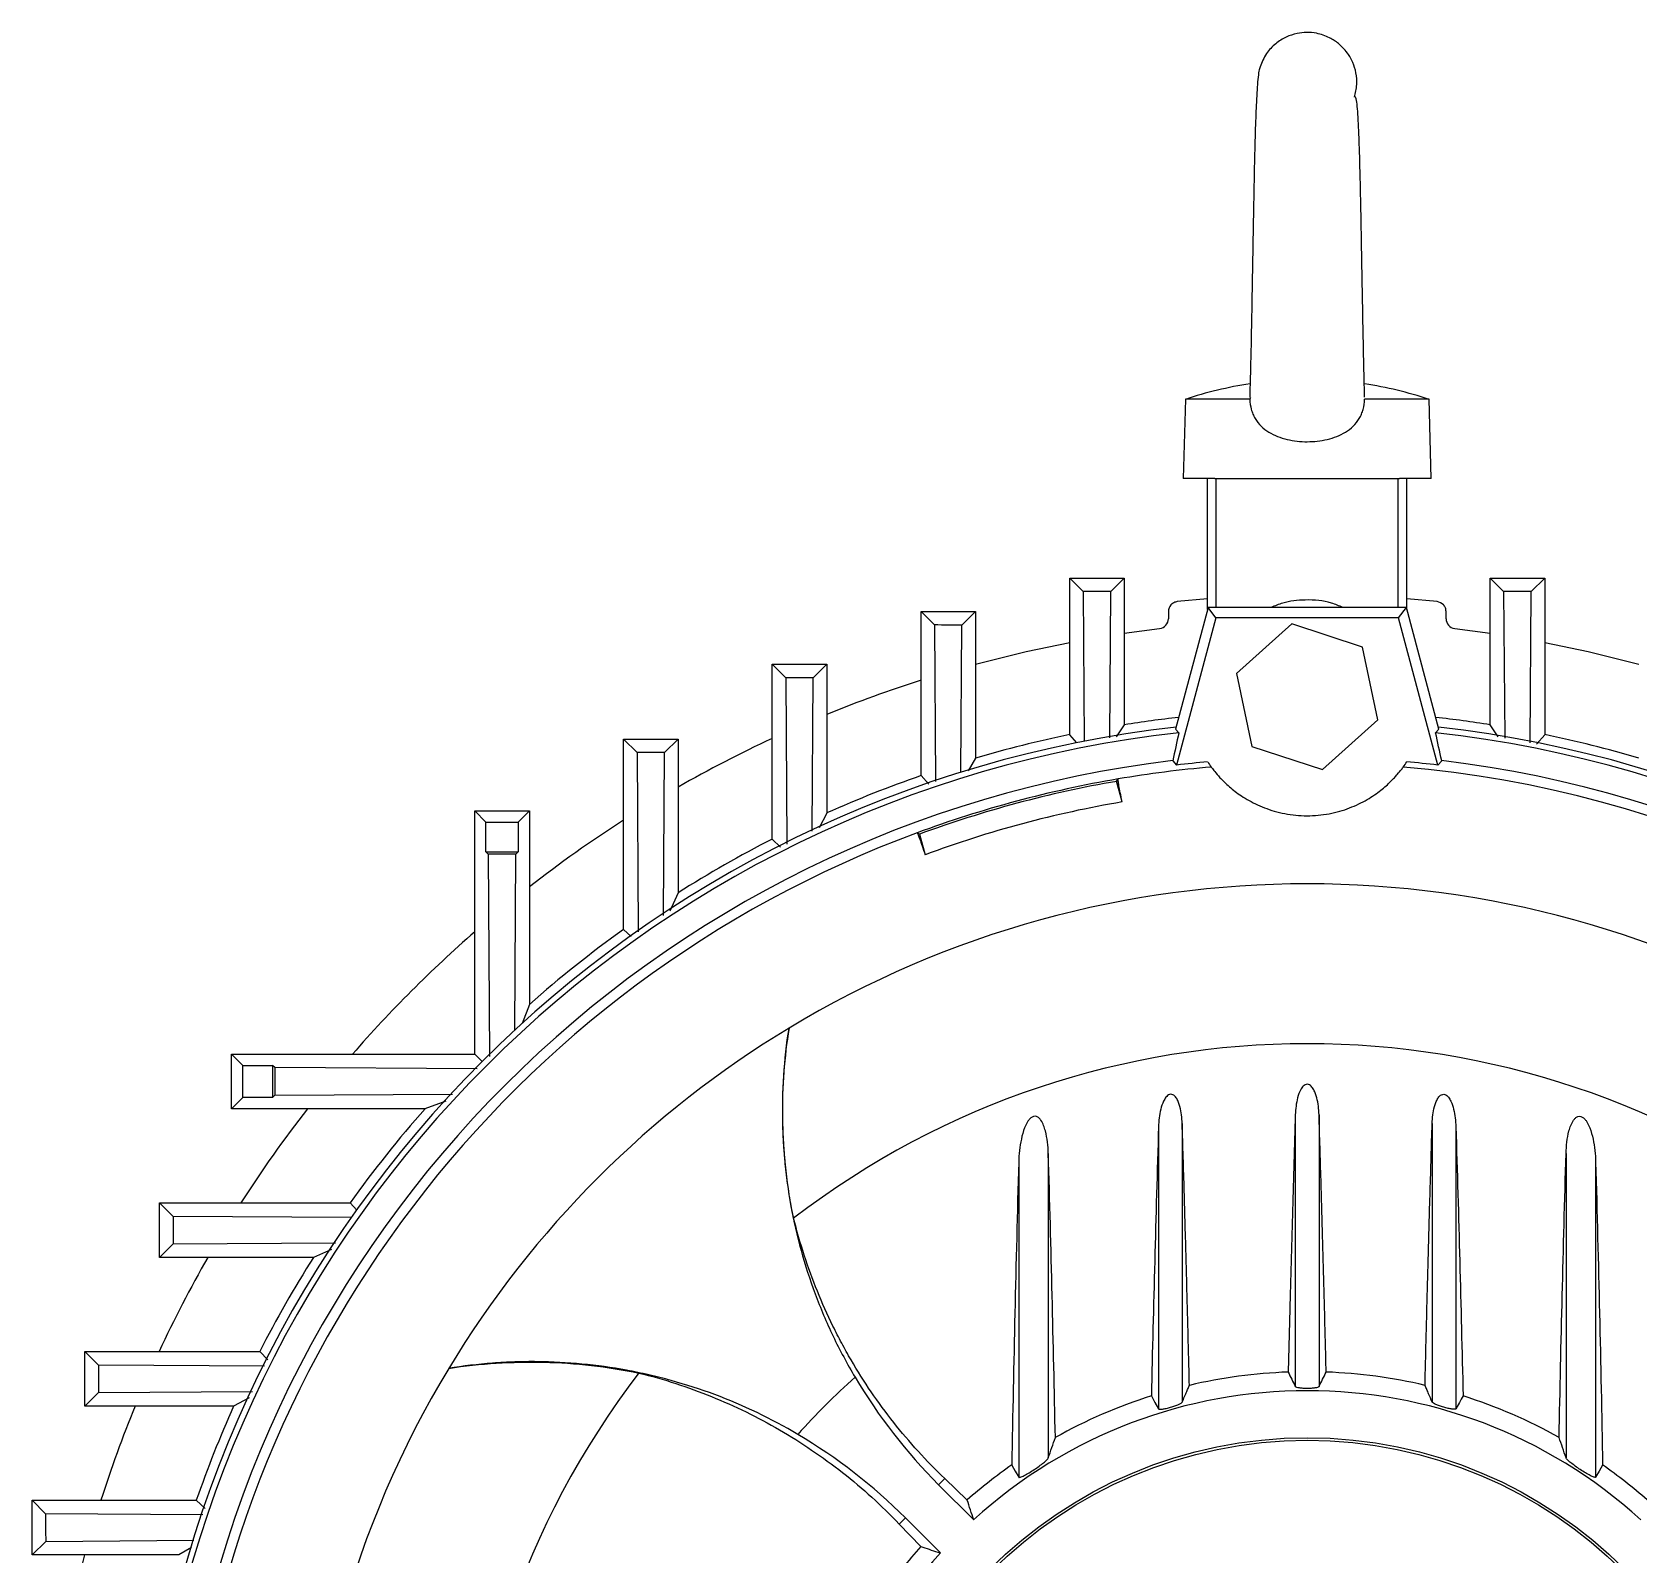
# Model space of a CAD drawing. Extents: x 49 to 1991, y 37 to 1201.
# Drawn here: x 629.3 to 791.4, y 625.8 to 779.4 of the extents above; entities that cross this region are included whole.
import ezdxf

# ---------------------------------------------------------------- set-up
doc = ezdxf.new("R2010")
doc.units = 0
doc.layers.get('0').update_dxf_attribs({"linetype": 'CONTINUOUS'})

msp = doc.modelspace()

# ---------------------------------------------------------------- linework, layer by layer
at = {"color": 7, "linetype": 'CONTINUOUS'}
for p, q in [((745.65, 742.35), (745.44, 734.35)), ((752.15, 742.35), (745.65, 742.35)), ((752.22, 742.5), (752.15, 742.35)), ((770.23, 742.35), (763.73, 742.35)), ((770.44, 734.35), (770.23, 742.35)), ((748.62, 734.35), (745.44, 734.35)), ((747.89, 721.16), (747.89, 734.35)), ((748.62, 734.35), (748.77, 734.35)), ((748.77, 734.35), (767.11, 734.35)), ((748.77, 721.35), (748.77, 734.35)), ((767.11, 734.35), (767.26, 734.35)), ((767.11, 721.35), (767.11, 734.35)), ((770.44, 734.35), (767.26, 734.35)), ((767.99, 721.16), (767.99, 734.35)), ((733.99, 708.52), (733.99, 724.32)), ((735.35, 722.96), (733.99, 724.32)), ((733.99, 724.32), (739.49, 724.32)), ((735.35, 722.96), (735.46, 707.84)), ((738.02, 708.2), (738.13, 722.96)), ((738.13, 722.96), (739.49, 724.32)), ((739.49, 724.32), (739.49, 709.52)), ((776.39, 709.52), (776.39, 724.32)), ((777.75, 722.96), (776.39, 724.32)), ((776.39, 724.32), (781.89, 724.32)), ((777.75, 722.96), (777.86, 708.17)), ((780.42, 707.69), (780.53, 722.96)), ((780.53, 722.96), (781.89, 724.32)), ((781.89, 724.32), (781.89, 708.52)), ((747.94, 721.35), (744.66, 709.09)), ((747.89, 722.21), (744.84, 721.94)), ((748.74, 720.3), (747.94, 721.35)), ((767.94, 721.35), (747.94, 721.35)), ((767.13, 720.3), (767.94, 721.35)), ((771.22, 709.09), (767.94, 721.35)), ((771.04, 721.94), (767.99, 722.21)), ((718.99, 704.39), (718.99, 720.94)), ((720.35, 719.59), (718.99, 720.94)), ((718.99, 720.94), (724.49, 720.94)), ((720.35, 719.59), (720.46, 703.8)), ((723.02, 704.7), (723.12, 719.58)), ((723.12, 719.58), (724.49, 720.94)), ((724.49, 720.94), (724.49, 706.15)), ((743.94, 720.94), (743.94, 720.22)), ((748.74, 720.3), (744.77, 705.46)), ((767.13, 720.3), (748.74, 720.3)), ((756.39, 719.69), (750.8, 714.68)), ((763.52, 717.36), (756.39, 719.69)), ((771.11, 705.46), (767.13, 720.3)), ((771.94, 720.22), (771.94, 720.94)), ((739.49, 718.76), (743.05, 719.23)), ((772.82, 719.23), (776.39, 718.76)), ((765.07, 710.02), (763.52, 717.36)), ((703.99, 697.99), (703.99, 715.62)), ((705.35, 714.27), (703.99, 715.62)), ((703.99, 715.62), (709.49, 715.62)), ((708.12, 714.26), (709.49, 715.62)), ((709.49, 715.62), (709.49, 700.62)), ((750.8, 714.68), (752.35, 707.33)), ((705.35, 714.27), (705.46, 697.49)), ((708.02, 698.78), (708.12, 714.26)), ((759.49, 705), (765.07, 710.02)), ((734.7, 707.7), (733.99, 708.52)), ((739.49, 709.52), (738.68, 708.3)), ((744.66, 709.09), (744.99, 708.71)), ((770.89, 708.71), (771.22, 709.09)), ((777.2, 708.29), (776.39, 709.52)), ((781.89, 708.52), (781.06, 707.57)), ((688.99, 688.87), (688.99, 708.08)), ((690.35, 706.72), (688.99, 708.08)), ((688.99, 708.08), (694.49, 708.08)), ((690.35, 706.72), (690.46, 688.63)), ((693.02, 690.3), (693.12, 706.71)), ((693.12, 706.71), (694.49, 708.08)), ((694.49, 708.08), (694.49, 692.57)), ((752.35, 707.33), (759.49, 705)), ((724.49, 706.15), (723.74, 704.89)), ((744.38, 705.9), (744.77, 705.46)), ((771.11, 705.46), (771.5, 705.9)), ((719.78, 703.54), (718.99, 704.39)), ((738.72, 703.82), (738.88, 704.05)), ((739.28, 701.74), (738.72, 703.82)), ((673.99, 676.3), (673.99, 700.83)), ((675.11, 699.71), (673.99, 700.83)), ((673.99, 700.83), (679.49, 700.83)), ((678.36, 699.71), (679.49, 700.83)), ((679.49, 700.83), (679.49, 681.32)), ((709.49, 700.62), (708.72, 699.14)), ((675.11, 696.71), (675.11, 699.71)), ((675.11, 699.71), (678.36, 699.71)), ((678.36, 699.71), (678.36, 696.71)), ((718.84, 698.49), (718.59, 698.62)), ((718.84, 698.49), (719.4, 696.41)), ((704.82, 697.17), (703.99, 697.99)), ((675.34, 696.48), (675.11, 696.71)), ((675.11, 696.71), (678.36, 696.71)), ((675.34, 696.48), (675.46, 676.07)), ((678.02, 678.69), (678.12, 696.46)), ((678.12, 696.46), (678.36, 696.71)), ((694.49, 692.57), (693.66, 690.72)), ((689.75, 688.17), (688.99, 688.87)), ((679.49, 681.32), (678.78, 679.4)), ((650.58, 675.17), (649.45, 676.3)), ((649.45, 676.3), (673.99, 676.3)), ((649.45, 670.8), (649.45, 676.3)), ((674.72, 675.56), (673.99, 676.3)), ((650.58, 675.17), (653.58, 675.17)), ((650.58, 671.92), (650.58, 675.17)), ((653.81, 674.94), (653.58, 675.17)), ((653.58, 675.17), (653.58, 671.92)), ((674.24, 674.82), (653.81, 674.94)), ((650.58, 671.92), (649.45, 670.8)), ((653.58, 671.92), (650.58, 671.92)), ((653.82, 672.17), (653.58, 671.92)), ((653.82, 672.17), (671.74, 672.27)), ((671.05, 671.56), (668.96, 670.8)), ((668.96, 670.8), (649.45, 670.8)), ((745.33, 669.3), (745.33, 641.2)), ((756.74, 670.19), (756.74, 642.79)), ((759.13, 670.19), (759.13, 642.79)), ((770.54, 669.3), (770.54, 641.2)), ((742.94, 668.98), (742.94, 640.52)), ((772.93, 668.98), (772.93, 640.52)), ((731.83, 666.28), (731.83, 635.58)), ((784.04, 666.28), (784.04, 635.58)), ((728.84, 665.41), (728.84, 633.63)), ((787.03, 665.41), (787.03, 633.63)), ((643.56, 659.94), (642.2, 661.3)), ((642.2, 661.3), (661.41, 661.3)), ((642.2, 655.8), (642.2, 661.3)), ((661.41, 661.3), (662.1, 660.56)), ((661.52, 659.83), (643.56, 659.94)), ((643.57, 657.16), (642.2, 655.8)), ((643.57, 657.16), (659.93, 657.27)), ((659.52, 656.6), (657.71, 655.8)), ((657.71, 655.8), (642.2, 655.8)), ((636.02, 644.94), (634.66, 646.3)), ((634.66, 646.3), (652.3, 646.3)), ((634.66, 640.8), (634.66, 646.3)), ((652.3, 646.3), (653.1, 645.48)), ((652.78, 644.82), (636.02, 644.94)), ((636.03, 642.16), (634.66, 640.8)), ((636.03, 642.16), (651.56, 642.27)), ((649.66, 640.8), (634.66, 640.8)), ((651.24, 641.62), (649.66, 640.8)), ((720.76, 632.87), (721.38, 633.49)), ((720.76, 632.87), (724.3, 629.34)), ((723.65, 631.33), (721.38, 633.49)), ((630.7, 629.94), (629.34, 631.3)), ((629.34, 631.3), (645.89, 631.3)), ((629.34, 625.8), (629.34, 631.3)), ((645.89, 631.3), (646.78, 630.47)), ((646.56, 629.82), (630.7, 629.94)), ((717.41, 629.52), (716.79, 628.9)), ((716.79, 628.9), (718.96, 626.63)), ((720.95, 625.99), (717.41, 629.52)), ((630.71, 627.16), (629.34, 625.8)), ((630.71, 627.16), (645.66, 627.27)), ((644.13, 625.8), (629.34, 625.8)), ((645.4, 626.55), (644.13, 625.8))]:
    msp.add_line(p, q, dxfattribs=at)
at = {"color": 7, "linetype": 'CONTINUOUS', "flags": 128}
for points in [[(724.49, 715.64), (729.59, 716.91), (733.99, 717.83)], [(781.89, 717.83), (786.28, 716.91), (791.39, 715.64)], [(742.22, 641.83), (742.4, 641.5), (742.58, 641.17), (742.94, 640.52)], [(773.66, 641.83), (773.48, 641.5), (773.3, 641.17), (772.93, 640.52)], [(728.14, 634.86), (728.49, 634.25), (728.84, 633.63)], [(787.73, 634.86), (787.38, 634.25), (787.03, 633.63)], [(632.45, 616.3), (633.37, 620.69), (634.65, 625.8)]]:
    msp.add_lwpolyline(points, dxfattribs=at)
at = {"color": 7, "linetype": 'CONTINUOUS'}
for radius in [45.26, 45]:
    msp.add_circle((757.94, 592.35), radius, dxfattribs=at)
for centre, radius, start, end in [((757.94, 705.58), 38.76, 98.5547, 108.4851), ((757.94, 705.58), 38.76, 71.5149, 81.4141), ((742.94, 720.22), 1, 276.6904, 0), ((772.94, 720.22), 1, 180, 263.3096), ((757.94, 592.35), 127.75, 107.7517, 112.2876), ((757.94, 592.35), 118.62, 96.2781, 98.948), ((757.94, 592.35), 118.62, 81.052, 83.7219), ((757.94, 592.35), 117.68, 96.4559, 173.5441), ((757.94, 592.35), 117.08, 96.3514, 173.6486), ((757.94, 592.35), 127.75, 114.9805, 119.7801), ((757.94, 592.35), 118.62, 101.6483, 106.3791), ((757.94, 592.35), 117.08, 6.3514, 83.6486), ((757.94, 592.35), 117.68, 6.4559, 83.5441), ((757.94, 592.35), 118.62, 73.6209, 78.3517), ((757.94, 592.35), 114.36, 96.8084, 173.1916), ((757.94, 592.35), 113.32, 94.9002, 99.6836), ((757.94, 592.35), 113.87, 95.059, 96.6429), ((757.94, 592.35), 113.32, 4.9002, 85.0998), ((757.94, 592.35), 113.87, 83.3571, 84.941), ((757.94, 592.35), 114.36, 6.8084, 83.1916), ((757.94, 592.35), 118.62, 109.1691, 114.1072), ((757.94, 592.35), 113.32, 99.6836, 110.3164), ((757.94, 592.35), 113.11, 99.7802, 110.2198), ((757.94, 592.35), 110.97, 99.6791, 110.3209), ((757.94, 592.35), 113.32, 110.3164, 175.0998), ((757.94, 592.35), 127.75, 122.665, 127.8858), ((757.94, 592.35), 118.62, 117.0528, 122.337), ((757.94, 592.35), 101.13, 58.8855, 121.1145), ((757.94, 592.35), 118.62, 125.5395, 131.403), ((757.94, 592.35), 127.75, 131.0823, 138.9177), ((757.94, 592.35), 101.13, 121.1145, 148.8855), ((757.94, 592.35), 85, 52.456, 127.544), ((757.94, 592.35), 127.75, 142.1142, 147.335), ((757.94, 592.35), 118.62, 138.597, 144.4605), ((757.94, 592.35), 127.75, 150.2199, 155.0195), ((757.94, 592.35), 118.62, 147.663, 152.9472), ((757.94, 592.35), 101.13, 148.8855, 211.1145), ((757.94, 592.35), 85, 142.456, 217.544), ((757.94, 592.35), 68.68, 131.5968, 138.4032), ((759.75, 671.86), 55.13, 210.6994, 225), ((757.94, 592.35), 51.92, 92.1156, 103.2308), ((757.94, 592.35), 51.92, 76.7692, 87.8844), ((757.94, 592.35), 50, 47.7154, 132.2846), ((757.94, 592.35), 51.92, 107.6242, 119.2947), ((757.94, 592.35), 51.92, 60.7053, 72.3758), ((757.94, 592.35), 127.75, 157.7124, 162.2483), ((757.94, 592.35), 118.62, 155.8928, 160.8309), ((678.43, 590.54), 55.13, 45, 59.3006), ((757.94, 592.35), 51.92, 125.0225, 131.3342), ((757.94, 592.35), 51.92, 48.6658, 54.9775), ((757.94, 592.35), 50, 137.7154, 222.2846), ((757.94, 592.35), 51.92, 138.6658, 144.9775)]:
    msp.add_arc(centre, radius, start, end, dxfattribs=at)
for points, knots in [([(762.7, 772.82), (762.8, 773.24), (763, 774.05), (762.9, 775.25), (762.59, 776.28), (762.03, 777.3), (761.23, 778.18), (760.12, 778.9), (758.7, 779.39), (757.16, 779.37), (755.77, 778.91), (754.7, 778.23), (753.74, 777.22), (753.37, 776.34), (753.18, 775.87)], [0, 0, 0, 0, 0.082182, 0.15948, 0.227418, 0.286535, 0.381396, 0.450838, 0.539478, 0.664303, 0.737979, 0.817829, 0.904769, 1, 1, 1, 1]), ([(753.18, 775.87), (753.14, 775.76), (753.08, 775.55), (752.95, 774.67), (752.88, 773.63), (752.79, 772.05), (752.71, 769.94), (752.64, 767.4), (752.59, 765.26), (752.56, 763.48), (752.53, 761.82), (752.48, 759.37), (752.43, 756.59), (752.38, 753.49), (752.33, 750.66), (752.27, 747.56), (752.2, 744.63), (752.16, 743.18), (752.14, 742.52)], [0, 0, 0, 0, 0.065084, 0.125423, 0.180502, 0.230993, 0.318186, 0.388065, 0.441366, 0.479843, 0.517409, 0.557724, 0.646458, 0.699599, 0.764006, 0.839619, 0.926321, 1, 1, 1, 1]), ([(763.73, 742.56), (763.73, 742.65), (763.71, 743.28), (763.67, 744.88), (763.62, 747.21), (763.57, 749.64), (763.53, 752), (763.49, 754.22), (763.45, 756.23), (763.42, 758.02), (763.39, 759.78), (763.35, 761.85), (763.3, 764.46), (763.23, 766.86), (763.17, 768.79), (763.11, 770.22), (763.03, 771.46), (762.94, 772.38), (762.86, 772.84), (762.8, 772.82), (762.79, 772.82)], [0, 0, 0, 0, 0.0118837, 0.0882949, 0.1595332, 0.225447, 0.285822, 0.3404767, 0.389437, 0.4327336, 0.4705427, 0.5187048, 0.5875832, 0.6765618, 0.7283752, 0.7848677, 0.8458076, 0.9111514, 0.9804599, 1, 1, 1, 1]), ([(752.15, 742.35), (752.16, 742), (752.21, 741.67), (752.34, 741.18), (752.4, 741.01), (752.53, 740.7), (752.6, 740.56), (752.85, 740.13), (753.06, 739.87), (753.53, 739.41), (753.79, 739.21), (754.35, 738.87), (754.65, 738.72), (755.26, 738.48), (755.59, 738.38), (756.24, 738.22), (756.58, 738.17), (757.25, 738.09), (757.6, 738.07), (758.62, 738.08), (759.3, 738.15), (760.29, 738.38), (760.61, 738.48), (761.23, 738.72), (761.52, 738.87), (762.09, 739.21), (762.34, 739.41), (762.81, 739.87), (763.02, 740.13), (763.28, 740.55), (763.35, 740.7), (763.48, 741.01), (763.54, 741.17), (763.67, 741.66), (763.72, 742), (763.73, 742.35)], [0, 0, 0, 0, 0.0625, 0.0625, 0.09375, 0.09375, 0.125, 0.125, 0.1875, 0.1875, 0.25, 0.25, 0.3125, 0.3125, 0.375, 0.375, 0.4375, 0.4375, 0.5, 0.5, 0.625, 0.625, 0.6875, 0.6875, 0.75, 0.75, 0.8125, 0.8125, 0.875, 0.875, 0.90625, 0.90625, 0.9375, 0.9375, 1, 1, 1, 1]), ([(744.84, 721.94), (744.71, 721.92), (744.6, 721.89), (744.38, 721.78), (744.28, 721.7), (744.03, 721.43), (743.94, 721.19), (743.94, 720.94)], [0, 0, 0, 0, 0.25, 0.25, 0.5, 0.5, 1, 1, 1, 1]), ([(761.53, 721.35), (761.16, 721.51), (760.03, 722.01), (757.85, 722.19), (755.72, 721.95), (754.68, 721.51), (754.29, 721.35)], [0, 0, 0, 0, 0.174378, 0.521279, 0.825378, 1, 1, 1, 1]), ([(771.94, 720.94), (771.94, 721.06), (771.92, 721.19), (771.83, 721.42), (771.76, 721.52), (771.52, 721.79), (771.28, 721.91), (771.04, 721.94)], [0, 0, 0, 0, 0.25, 0.25, 0.5, 0.5, 1, 1, 1, 1]), ([(748.26, 705.25), (748.29, 705.22), (748.35, 705.14), (748.54, 704.89), (748.67, 704.72), (748.93, 704.42), (749.03, 704.3), (749.25, 704.06), (749.38, 703.94), (749.65, 703.67), (749.8, 703.53), (750.13, 703.23), (750.31, 703.08), (750.9, 702.61), (751.35, 702.3), (752.13, 701.84), (752.42, 701.69), (753, 701.4), (753.31, 701.27), (753.94, 701.03), (754.27, 700.91), (754.96, 700.72), (755.32, 700.63), (756.41, 700.42), (757.15, 700.35), (758.67, 700.35), (759.42, 700.42), (760.51, 700.62), (760.87, 700.7), (761.56, 700.9), (761.89, 701.01), (762.54, 701.26), (762.85, 701.39), (763.44, 701.68), (763.72, 701.82), (764.24, 702.13), (764.48, 702.28), (764.94, 702.6), (765.16, 702.76), (765.75, 703.22), (766.08, 703.52), (766.49, 703.93), (766.62, 704.06), (766.84, 704.3), (766.94, 704.41), (767.2, 704.72), (767.34, 704.88), (767.53, 705.13), (767.59, 705.22), (767.62, 705.25)], [0, 0, 0, 0, 0.0625, 0.0625, 0.125, 0.125, 0.15625, 0.15625, 0.1875, 0.1875, 0.21875, 0.21875, 0.25, 0.25, 0.3125, 0.3125, 0.34375, 0.34375, 0.375, 0.375, 0.40625, 0.40625, 0.4375, 0.4375, 0.5, 0.5, 0.5625, 0.5625, 0.59375, 0.59375, 0.625, 0.625, 0.65625, 0.65625, 0.6875, 0.6875, 0.71875, 0.71875, 0.75, 0.75, 0.8125, 0.8125, 0.84375, 0.84375, 0.875, 0.875, 0.9375, 0.9375, 1, 1, 1, 1]), ([(739.28, 701.74), (739.13, 702.42), (739.02, 702.96), (738.92, 703.54), (738.9, 703.7), (738.87, 703.94), (738.87, 704.02), (738.88, 704.05)], [0, 0, 0, 0, 0.5, 0.5, 0.75, 0.75, 1, 1, 1, 1]), ([(718.59, 698.62), (718.65, 698.56), (718.74, 698.34), (718.94, 697.79), (719.02, 697.57), (719.2, 697.04), (719.3, 696.74), (719.4, 696.41)], [0, 0, 0, 0, 0.5, 0.5, 0.75, 0.75, 1, 1, 1, 1]), ([(705.68, 678.93), (705.2, 675.99), (704.98, 673.03), (705.02, 668.54), (705.1, 667.04), (705.31, 664.78), (705.4, 664.02), (705.61, 662.51), (705.73, 661.74), (706.42, 657.97), (707.24, 655.02), (708.85, 650.69), (709.45, 649.26), (710.46, 647.15), (710.82, 646.45), (711.56, 645.06), (711.94, 644.38), (712.34, 643.71)], [0, 0, 0, 0, 0.25, 0.25, 0.375, 0.375, 0.4375, 0.4375, 0.5, 0.5, 0.75, 0.75, 0.875, 0.875, 0.9375, 0.9375, 1, 1, 1, 1]), ([(706.14, 659.74), (705.49, 662.93), (705.13, 666.13), (704.98, 672.53), (705.18, 675.73), (705.68, 678.93)], [0, 0, 0, 0, 0.5, 0.5, 1, 1, 1, 1]), ([(759.13, 670.19), (759.12, 670.48), (759.1, 670.77), (759.03, 671.33), (758.98, 671.62), (758.87, 672.03), (758.83, 672.17), (758.73, 672.44), (758.67, 672.58), (758.53, 672.84), (758.45, 672.96), (758.29, 673.12), (758.23, 673.16), (758.1, 673.23), (758.02, 673.26), (757.87, 673.26), (757.79, 673.24), (757.66, 673.17), (757.6, 673.13), (757.44, 672.97), (757.35, 672.85), (757.14, 672.46), (757.05, 672.19), (756.9, 671.62), (756.85, 671.34), (756.77, 670.77), (756.75, 670.48), (756.74, 670.19)], [0, 0, 0, 0, 0.125, 0.125, 0.25, 0.25, 0.3125, 0.3125, 0.375, 0.375, 0.4375, 0.4375, 0.46875, 0.46875, 0.5, 0.5, 0.53125, 0.53125, 0.5625, 0.5625, 0.625, 0.625, 0.75, 0.75, 0.875, 0.875, 1, 1, 1, 1]), ([(745.33, 669.3), (745.32, 669.59), (745.3, 669.88), (745.23, 670.45), (745.18, 670.73), (745.06, 671.15), (745.02, 671.29), (744.91, 671.56), (744.85, 671.7), (744.74, 671.88), (744.69, 671.94), (744.6, 672.06), (744.54, 672.11), (744.42, 672.2), (744.35, 672.23), (744.2, 672.26), (744.12, 672.26), (743.97, 672.21), (743.91, 672.17), (743.79, 672.07), (743.74, 672.01), (743.6, 671.83), (743.52, 671.7), (743.33, 671.3), (743.24, 671.02), (743.1, 670.45), (743.05, 670.15), (742.97, 669.57), (742.95, 669.27), (742.94, 668.98)], [0, 0, 0, 0, 0.125, 0.125, 0.25, 0.25, 0.3125, 0.3125, 0.375, 0.375, 0.40625, 0.40625, 0.4375, 0.4375, 0.46875, 0.46875, 0.5, 0.5, 0.53125, 0.53125, 0.5625, 0.5625, 0.625, 0.625, 0.75, 0.75, 0.875, 0.875, 1, 1, 1, 1]), ([(770.54, 669.3), (770.55, 669.59), (770.57, 669.88), (770.65, 670.45), (770.7, 670.73), (770.81, 671.15), (770.86, 671.29), (770.96, 671.56), (771.03, 671.7), (771.14, 671.88), (771.18, 671.94), (771.28, 672.06), (771.33, 672.11), (771.46, 672.2), (771.53, 672.23), (771.68, 672.26), (771.76, 672.26), (771.9, 672.21), (771.97, 672.17), (772.09, 672.07), (772.14, 672.01), (772.28, 671.83), (772.35, 671.7), (772.55, 671.3), (772.64, 671.02), (772.78, 670.45), (772.83, 670.15), (772.9, 669.57), (772.92, 669.27), (772.93, 668.98)], [0, 0, 0, 0, 0.125, 0.125, 0.25, 0.25, 0.3125, 0.3125, 0.375, 0.375, 0.40625, 0.40625, 0.4375, 0.4375, 0.46875, 0.46875, 0.5, 0.5, 0.53125, 0.53125, 0.5625, 0.5625, 0.625, 0.625, 0.75, 0.75, 0.875, 0.875, 1, 1, 1, 1]), ([(731.83, 666.28), (731.82, 666.67), (731.79, 667.05), (731.7, 667.81), (731.63, 668.19), (731.48, 668.74), (731.42, 668.93), (731.28, 669.29), (731.19, 669.47), (731.03, 669.71), (730.96, 669.78), (730.82, 669.92), (730.73, 669.97), (730.54, 670.04), (730.44, 670.04), (730.24, 669.99), (730.15, 669.94), (729.99, 669.81), (729.92, 669.73), (729.8, 669.58), (729.74, 669.49), (729.59, 669.23), (729.51, 669.05), (729.29, 668.51), (729.19, 668.12), (729.03, 667.36), (728.97, 666.97), (728.88, 666.19), (728.85, 665.8), (728.84, 665.41)], [0, 0, 0, 0, 0.125, 0.125, 0.25, 0.25, 0.3125, 0.3125, 0.375, 0.375, 0.40625, 0.40625, 0.4375, 0.4375, 0.46875, 0.46875, 0.5, 0.5, 0.53125, 0.53125, 0.5625, 0.5625, 0.625, 0.625, 0.75, 0.75, 0.875, 0.875, 1, 1, 1, 1]), ([(746.06, 642.88), (746.01, 645.01), (745.95, 647.14), (745.9, 649.27), (745.84, 651.39), (745.79, 653.52), (745.73, 655.65), (745.67, 657.92), (745.6, 660.2), (745.54, 662.48), (745.47, 664.75), (745.4, 667.03), (745.33, 669.3)], [0, 0, 0, 0, 0.00660195, 0.00660195, 0.00660195, 0.01320391, 0.01320391, 0.01320391, 0.02026936, 0.02026936, 0.02026936, 0.02733484, 0.02733484, 0.02733484, 0.02733484]), ([(756.74, 670.19), (756.69, 668.6), (756.65, 667.01), (756.6, 665.41), (756.55, 663.82), (756.5, 662.23), (756.46, 660.63), (756.41, 659.04), (756.37, 657.45), (756.32, 655.85), (756.28, 654.26), (756.24, 652.67), (756.2, 651.07), (756.14, 648.79), (756.08, 646.51), (756.02, 644.23)], [0, 0, 0, 0, 0.00495025, 0.00495025, 0.00495025, 0.00990049, 0.00990049, 0.00990049, 0.01485074, 0.01485074, 0.01485074, 0.01980098, 0.01980098, 0.01980098, 0.02688879, 0.02688879, 0.02688879, 0.02688879]), ([(759.85, 644.23), (759.8, 646.35), (759.75, 648.48), (759.69, 650.6), (759.64, 652.73), (759.58, 654.85), (759.52, 656.98), (759.46, 659.18), (759.4, 661.38), (759.33, 663.59), (759.27, 665.79), (759.2, 667.99), (759.13, 670.19)], [0, 0, 0, 0, 0.00660195, 0.00660195, 0.00660195, 0.0132039, 0.0132039, 0.0132039, 0.02004634, 0.02004634, 0.02004634, 0.02688879, 0.02688879, 0.02688879, 0.02688879]), ([(769.82, 642.88), (769.87, 645.01), (769.92, 647.14), (769.98, 649.27), (770.03, 651.39), (770.09, 653.52), (770.15, 655.65), (770.21, 657.92), (770.27, 660.2), (770.34, 662.48), (770.41, 664.75), (770.47, 667.03), (770.54, 669.3)], [0, 0, 0, 0, 0.00660195, 0.00660195, 0.00660195, 0.01320391, 0.01320391, 0.01320391, 0.02026936, 0.02026936, 0.02026936, 0.02733484, 0.02733484, 0.02733484, 0.02733484]), ([(784.04, 666.28), (784.06, 666.67), (784.08, 667.05), (784.18, 667.81), (784.24, 668.19), (784.39, 668.74), (784.45, 668.93), (784.6, 669.29), (784.68, 669.47), (784.85, 669.71), (784.91, 669.78), (785.06, 669.92), (785.14, 669.97), (785.33, 670.04), (785.44, 670.04), (785.64, 669.99), (785.73, 669.94), (785.88, 669.81), (785.95, 669.73), (786.08, 669.58), (786.13, 669.49), (786.28, 669.23), (786.37, 669.05), (786.58, 668.51), (786.69, 668.12), (786.85, 667.36), (786.91, 666.97), (787, 666.19), (787.02, 665.8), (787.03, 665.41)], [0, 0, 0, 0, 0.125, 0.125, 0.25, 0.25, 0.3125, 0.3125, 0.375, 0.375, 0.40625, 0.40625, 0.4375, 0.4375, 0.46875, 0.46875, 0.5, 0.5, 0.53125, 0.53125, 0.5625, 0.5625, 0.625, 0.625, 0.75, 0.75, 0.875, 0.875, 1, 1, 1, 1]), ([(742.94, 668.98), (742.81, 664.46), (742.68, 659.93), (742.44, 650.88), (742.32, 646.36), (742.22, 641.83)], [0, 0, 0, 0, 0.5, 0.5, 1, 1, 1, 1]), ([(772.93, 668.98), (773.07, 664.46), (773.2, 659.93), (773.44, 650.88), (773.55, 646.36), (773.66, 641.83)], [0, 0, 0, 0, 0.5, 0.5, 1, 1, 1, 1]), ([(732.54, 637.62), (732.44, 642.41), (732.33, 647.19), (732.1, 656.74), (731.97, 661.51), (731.83, 666.28)], [0, 0, 0, 0, 0.5, 0.5, 1, 1, 1, 1]), ([(783.34, 637.62), (783.44, 642.41), (783.54, 647.19), (783.78, 656.74), (783.91, 661.51), (784.04, 666.28)], [0, 0, 0, 0, 0.5, 0.5, 1, 1, 1, 1]), ([(728.84, 665.41), (728.7, 660.33), (728.57, 655.25), (728.34, 645.07), (728.23, 639.97), (728.14, 634.86)], [0, 0, 0, 0, 0.5, 0.5, 1, 1, 1, 1]), ([(787.03, 665.41), (787.17, 660.33), (787.3, 655.25), (787.54, 645.07), (787.64, 639.97), (787.73, 634.86)], [0, 0, 0, 0, 0.5, 0.5, 1, 1, 1, 1]), ([(721.38, 633.49), (719.52, 635.27), (717.81, 637.16), (714.66, 641.15), (713.22, 643.25), (711.61, 646.02), (711.3, 646.58), (710.69, 647.72), (710.39, 648.29), (709.54, 650.03), (709.02, 651.2), (707.57, 654.78), (706.77, 657.23), (706.14, 659.74)], [0, 0, 0, 0, 0.25, 0.25, 0.5, 0.5, 0.5625, 0.5625, 0.625, 0.625, 0.75, 0.75, 1, 1, 1, 1]), ([(671.35, 644.61), (674.56, 645.1), (677.76, 645.3), (684.15, 645.15), (687.35, 644.79), (690.54, 644.14)], [0, 0, 0, 0, 0.5, 0.5, 1, 1, 1, 1]), ([(706.58, 637.94), (703.88, 639.54), (701.08, 640.88), (696.75, 642.5), (695.28, 642.97), (693.04, 643.59), (692.29, 643.78), (690.79, 644.12), (690.04, 644.28), (686.3, 644.97), (683.3, 645.25), (679.54, 645.29), (678.78, 645.28), (677.28, 645.23), (676.53, 645.19), (674.3, 645.02), (672.82, 644.84), (671.35, 644.61)], [0, 0, 0, 0, 0.25, 0.25, 0.375, 0.375, 0.4375, 0.4375, 0.5, 0.5, 0.75, 0.75, 0.8125, 0.8125, 0.875, 0.875, 1, 1, 1, 1]), ([(690.54, 644.14), (693.06, 643.52), (695.5, 642.72), (700.23, 640.81), (702.51, 639.69), (705.82, 637.77), (706.9, 637.09), (709.02, 635.65), (710.07, 634.89), (713.11, 632.5), (715.01, 630.77), (716.79, 628.9)], [0, 0, 0, 0, 0.25, 0.25, 0.5, 0.5, 0.625, 0.625, 0.75, 0.75, 1, 1, 1, 1]), ([(756.02, 644.23), (756.14, 643.99), (756.26, 643.75), (756.38, 643.51), (756.5, 643.27), (756.62, 643.03), (756.74, 642.79)], [0, 0, 0, 0, 0.004206289, 0.004206289, 0.004206289, 0.00841258, 0.00841258, 0.00841258, 0.00841258]), ([(759.13, 642.79), (759.25, 643.03), (759.37, 643.27), (759.49, 643.51), (759.61, 643.75), (759.73, 643.99), (759.85, 644.23)], [0, 0, 0, 0, 0.004206289, 0.004206289, 0.004206289, 0.00841258, 0.00841258, 0.00841258, 0.00841258]), ([(745.33, 641.2), (745.45, 641.49), (745.57, 641.77), (745.69, 642.05), (745.76, 642.19), (745.82, 642.33), (745.88, 642.47), (745.94, 642.61), (746, 642.75), (746.06, 642.88)], [0, 0, 0, 0, 0.004234963, 0.004234963, 0.004234963, 0.006352448, 0.006352448, 0.006352448, 0.008469934, 0.008469934, 0.008469934, 0.008469934]), ([(756.74, 642.79), (756.76, 642.77), (756.8, 642.74), (756.93, 642.7), (757.02, 642.68), (757.23, 642.65), (757.36, 642.63), (757.64, 642.62), (757.79, 642.61), (758.09, 642.61), (758.24, 642.62), (758.51, 642.63), (758.64, 642.65), (758.86, 642.68), (758.95, 642.7), (759.08, 642.74), (759.12, 642.77), (759.13, 642.79)], [0, 0, 0, 0, 0.125, 0.125, 0.25, 0.25, 0.375, 0.375, 0.5, 0.5, 0.625, 0.625, 0.75, 0.75, 0.875, 0.875, 1, 1, 1, 1]), ([(770.54, 641.2), (770.42, 641.49), (770.3, 641.77), (770.18, 642.05), (770.12, 642.19), (770.06, 642.33), (770, 642.47), (769.94, 642.61), (769.88, 642.75), (769.82, 642.88)], [0, 0, 0, 0, 0.004234963, 0.004234963, 0.004234963, 0.006352448, 0.006352448, 0.006352448, 0.008469934, 0.008469934, 0.008469934, 0.008469934]), ([(742.94, 640.52), (742.96, 640.5), (743, 640.49), (743.14, 640.48), (743.23, 640.48), (743.46, 640.52), (743.59, 640.54), (743.87, 640.61), (744.02, 640.64), (744.31, 640.73), (744.46, 640.78), (744.73, 640.87), (744.85, 640.92), (745.17, 641.06), (745.31, 641.14), (745.33, 641.2)], [0, 0, 0, 0, 0.125, 0.125, 0.25, 0.25, 0.375, 0.375, 0.5, 0.5, 0.625, 0.625, 0.75, 0.75, 1, 1, 1, 1]), ([(772.93, 640.52), (772.92, 640.5), (772.88, 640.49), (772.74, 640.48), (772.65, 640.48), (772.42, 640.52), (772.29, 640.54), (772.01, 640.61), (771.86, 640.64), (771.56, 640.73), (771.42, 640.78), (771.15, 640.87), (771.03, 640.92), (770.71, 641.06), (770.57, 641.14), (770.54, 641.2)], [0, 0, 0, 0, 0.125, 0.125, 0.25, 0.25, 0.375, 0.375, 0.5, 0.5, 0.625, 0.625, 0.75, 0.75, 1, 1, 1, 1]), ([(731.83, 635.58), (731.95, 635.92), (732.07, 636.27), (732.18, 636.61), (732.3, 636.95), (732.42, 637.29), (732.54, 637.62)], [0, 0, 0, 0, 0.004148633, 0.004148633, 0.004148633, 0.008297319, 0.008297319, 0.008297319, 0.008297319]), ([(784.04, 635.58), (783.93, 635.92), (783.81, 636.27), (783.69, 636.61), (783.58, 636.95), (783.46, 637.29), (783.34, 637.62)], [0, 0, 0, 0, 0.004148633, 0.004148633, 0.004148633, 0.008297319, 0.008297319, 0.008297319, 0.008297319]), ([(728.84, 633.63), (728.85, 633.62), (728.87, 633.61), (728.93, 633.61), (728.97, 633.62), (729.07, 633.65), (729.13, 633.67), (729.25, 633.73), (729.32, 633.76), (729.7, 633.95), (730.06, 634.17), (730.57, 634.51), (730.74, 634.63), (731.06, 634.86), (731.21, 634.97), (731.47, 635.18), (731.58, 635.28), (731.71, 635.41), (731.75, 635.45), (731.81, 635.52), (731.82, 635.55), (731.83, 635.58)], [0, 0, 0, 0, 0.0625, 0.0625, 0.125, 0.125, 0.1875, 0.1875, 0.25, 0.25, 0.5, 0.5, 0.625, 0.625, 0.75, 0.75, 0.875, 0.875, 0.9375, 0.9375, 1, 1, 1, 1]), ([(787.03, 633.63), (787.02, 633.62), (787, 633.61), (786.94, 633.61), (786.9, 633.62), (786.81, 633.65), (786.75, 633.67), (786.62, 633.73), (786.55, 633.76), (786.18, 633.95), (785.82, 634.17), (785.3, 634.51), (785.14, 634.63), (784.82, 634.86), (784.67, 634.97), (784.4, 635.18), (784.29, 635.28), (784.16, 635.41), (784.13, 635.45), (784.07, 635.52), (784.05, 635.55), (784.04, 635.58)], [0, 0, 0, 0, 0.0625, 0.0625, 0.125, 0.125, 0.1875, 0.1875, 0.25, 0.25, 0.5, 0.5, 0.625, 0.625, 0.75, 0.75, 0.875, 0.875, 0.9375, 0.9375, 1, 1, 1, 1]), ([(718.96, 626.63), (719.53, 626.45), (720.1, 626.26), (720.67, 626.08), (720.76, 626.05), (720.86, 626.02), (720.95, 625.99)], [0.0000002, 0.0000002, 0.0000002, 0.0000002, 0.00953748, 0.00953748, 0.00953748, 0.01106502, 0.01106502, 0.01106502, 0.01106502])]:
    msp.add_open_spline(points, degree=3, knots=knots, dxfattribs=at)
for points in [[(738.13, 722.96), (737.2, 722.96), (736.27, 722.96), (735.35, 722.96)], [(780.53, 722.96), (779.6, 722.96), (778.68, 722.96), (777.75, 722.96)], [(723.12, 719.58), (722.2, 719.58), (721.27, 719.58), (720.35, 719.59)], [(708.12, 714.26), (707.2, 714.26), (706.27, 714.26), (705.35, 714.27)], [(744.99, 708.71), (744.78, 707.77), (744.58, 706.84), (744.38, 705.9)], [(771.5, 705.9), (771.29, 706.84), (771.09, 707.77), (770.89, 708.71)], [(693.12, 706.71), (692.19, 706.72), (691.27, 706.72), (690.35, 706.72)], [(747.9, 705.78), (748.01, 705.6), (748.13, 705.43), (748.26, 705.25)], [(767.62, 705.25), (767.75, 705.43), (767.87, 705.6), (767.98, 705.78)], [(678.12, 696.46), (677.19, 696.47), (676.27, 696.47), (675.34, 696.48)], [(653.81, 674.94), (653.81, 674.02), (653.82, 673.09), (653.82, 672.17)], [(643.56, 659.94), (643.56, 659.02), (643.57, 658.09), (643.57, 657.16)], [(636.02, 644.94), (636.02, 644.01), (636.03, 643.09), (636.03, 642.16)], [(724.3, 629.34), (724.08, 630), (723.86, 630.67), (723.65, 631.33)], [(630.7, 629.94), (630.7, 629.01), (630.7, 628.09), (630.71, 627.16)]]:
    msp.add_open_spline(points, degree=3, dxfattribs=at)

doc.saveas('drawing.dxf')
